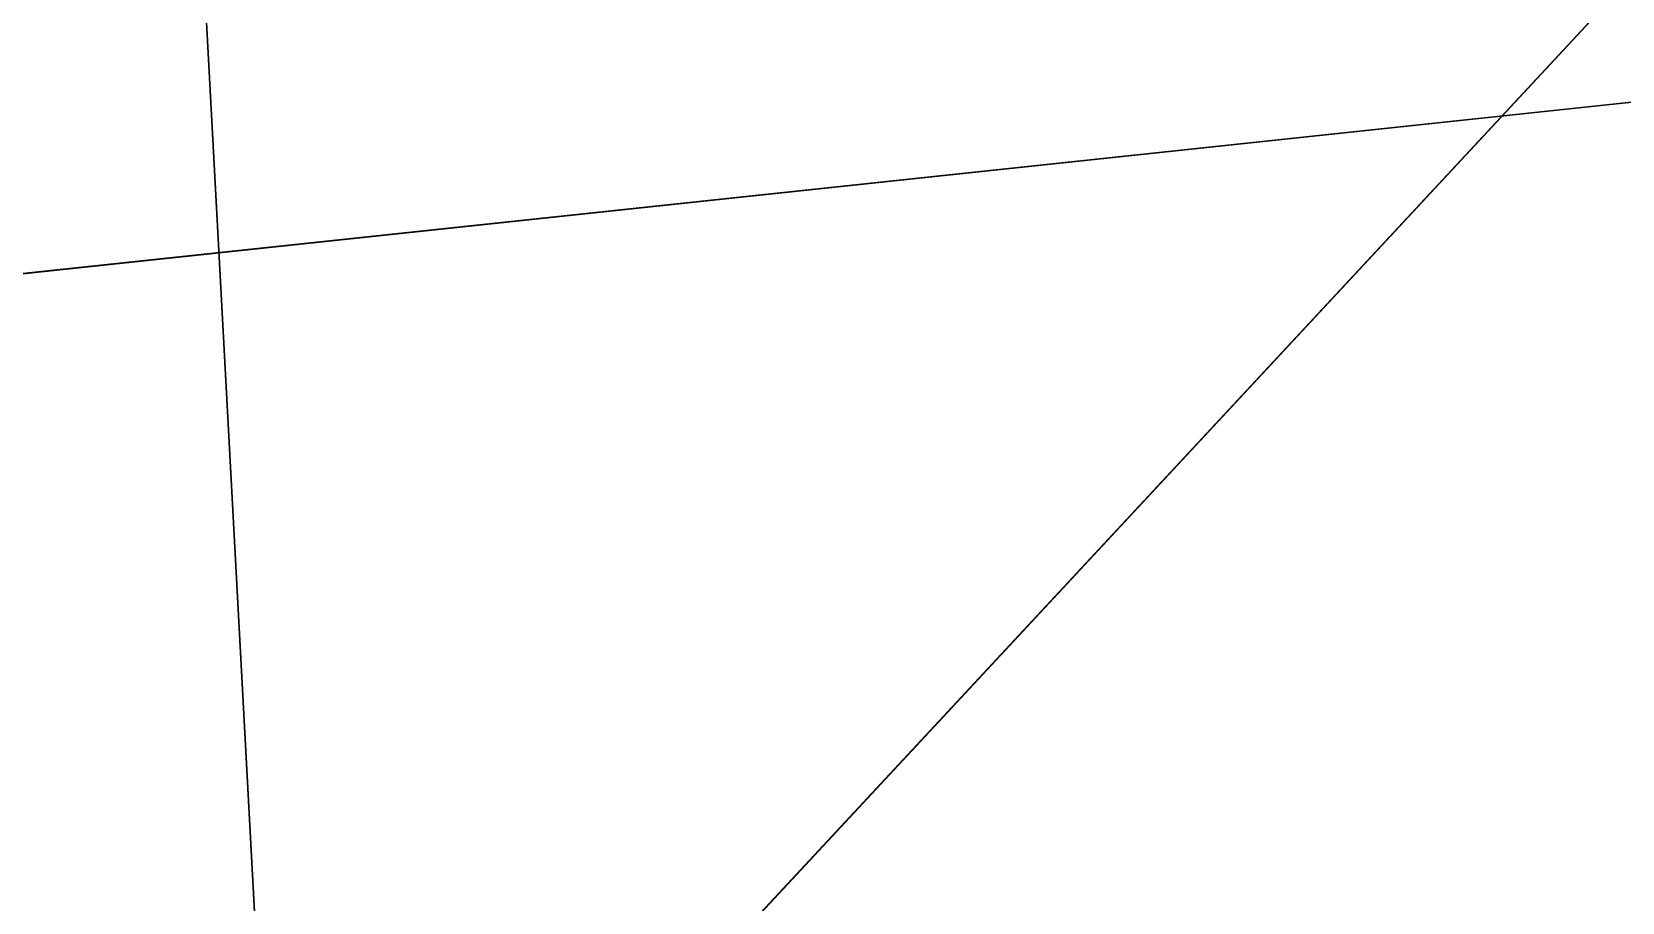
# Model space of a CAD drawing. Header units: metres. Extents: x 503497 to 504361, y 6966567 to 6966857.
# Drawn here: x 504147.8881 to 504148.1154, y 6966712.3499 to 6966712.4743 of the extents above; entities that cross this region are included whole.
import ezdxf

# ---------------------------------------------------------------- set-up
doc = ezdxf.new("R2010")
doc.units = ezdxf.units.M

msp = doc.modelspace()

# ---------------------------------------------------------------- linework, layer by layer
at = {"layer": 'SHADOW_APPROVED_20260621T090000'}
for points in [[(504172.0356, 6966738.2059), (504171.8738, 6966737.1686), (504107.8874, 6966668.3541), (504108.0492, 6966669.3914), (504172.0356, 6966738.2059)], [(504175.3149, 6966737.6944), (504172.0356, 6966738.2059), (504108.0492, 6966669.3914), (504111.3285, 6966668.8799), (504175.3149, 6966737.6944)]]:
    msp.add_lwpolyline(points, close=True, dxfattribs=at)
at = {"layer": 'SHADOW_APPROVED_20260621T120000'}
for points in [[(504146.9294, 6966730.7425), (504146.7781, 6966729.7721), (504149.6441, 6966676.5493), (504149.7954, 6966677.5197), (504146.9294, 6966730.7425)], [(504149.9912, 6966730.2649), (504146.9294, 6966730.7425), (504149.7954, 6966677.5197), (504152.8572, 6966677.0421), (504149.9912, 6966730.2649)]]:
    msp.add_lwpolyline(points, close=True, dxfattribs=at)
at = {"layer": 'SHADOW_APPROVED_20261221T150000'}
for points in [[(504128.3574, 6966713.6393), (504140.8554, 6966711.6898), (504178.5493, 6966715.7101), (504166.0513, 6966717.6596), (504128.3574, 6966713.6393)], [(504140.8554, 6966711.6898), (504140.7719, 6966711.1544), (504178.4658, 6966715.1747), (504178.5493, 6966715.7101), (504140.8554, 6966711.6898)], [(504140.8554, 6966711.6898), (504140.8554, 6966711.6898), (504178.5493, 6966715.7101), (504178.5493, 6966715.7101), (504140.8554, 6966711.6898)]]:
    msp.add_lwpolyline(points, close=True, dxfattribs=at)
at = {"layer": 'SHADOW_COMPARATOR_RL48_20260621T090000'}
for points in [[(504172.0356, 6966738.2059), (504171.8738, 6966737.1686), (504135.3861, 6966697.9278), (504135.5479, 6966698.9651), (504172.0356, 6966738.2059)], [(504175.3149, 6966737.6944), (504172.0356, 6966738.2059), (504135.5479, 6966698.9651), (504138.8272, 6966698.4536), (504175.3149, 6966737.6944)]]:
    msp.add_lwpolyline(points, close=True, dxfattribs=at)
at = {"layer": 'SHADOW_COMPARATOR_RL48_20260621T120000'}
for points in [[(504146.9294, 6966730.7425), (504146.7781, 6966729.7721), (504148.4124, 6966699.4223), (504148.5637, 6966700.3927), (504146.9294, 6966730.7425)], [(504149.9912, 6966730.2649), (504146.9294, 6966730.7425), (504148.5637, 6966700.3927), (504151.6255, 6966699.9151), (504149.9912, 6966730.2649)]]:
    msp.add_lwpolyline(points, close=True, dxfattribs=at)
at = {"layer": 'SHADOW_COMPARATOR_RL48_20261221T150000'}
for points in [[(504128.3574, 6966713.6393), (504140.8554, 6966711.6898), (504164.3593, 6966714.1967), (504151.8613, 6966716.1462), (504128.3574, 6966713.6393)], [(504140.8554, 6966711.6898), (504140.7719, 6966711.1544), (504164.2758, 6966713.6613), (504164.3593, 6966714.1967), (504140.8554, 6966711.6898)], [(504140.8554, 6966711.6898), (504140.8554, 6966711.6898), (504164.3593, 6966714.1967), (504164.3593, 6966714.1967), (504140.8554, 6966711.6898)]]:
    msp.add_lwpolyline(points, close=True, dxfattribs=at)

doc.saveas('drawing.dxf')
